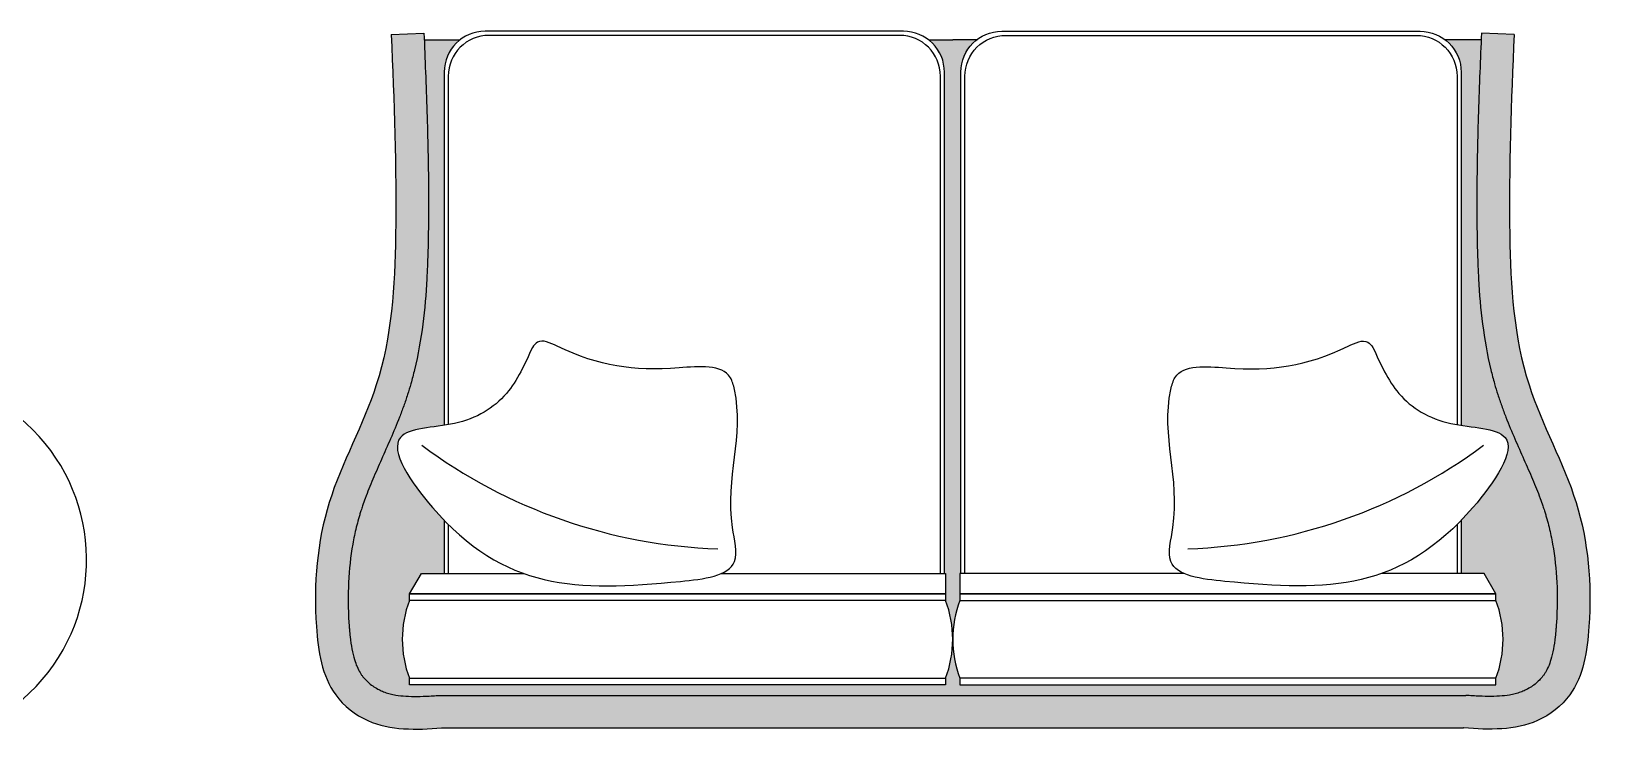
# Model space of a CAD drawing. Header units: millimetres. Extents: x -38686 to 870903, y -23218 to 232707.
# Drawn here: x 36387 to 38299, y 24421 to 25293 of the extents above; entities that cross this region are included whole.
import ezdxf

# ---------------------------------------------------------------- set-up
doc = ezdxf.new("R2010")
doc.units = ezdxf.units.MM
doc.header["$LTSCALE"] = 10
doc.layers.add('40 - Detail Outline', color=142, linetype='Continuous')

msp = doc.modelspace()

# ---------------------------------------------------------------- hatches: boundary and pattern name
at = {"layer": '40 - Detail Outline'}
h = msp.add_hatch(dxfattribs=at)
h.set_pattern_fill('ANGLE', color=251, scale=2, angle=0.0003544774051668625, style=0)
h.set_pattern_definition([(0.0003544774051659434, (-111622.8385374903, -8433.797467742628), (-8.642956588134078e-05, 13.96999999973264), [10.16, -3.809999999999999]), (90.00035447740466, (-111622.8385374903, -8433.797467742628), (-13.96999999973264, -8.642956588045259e-05), [10.16, -3.809999999999999])])
edge = h.paths.add_edge_path()
edge.add_spline(control_points=[(38139.85155768596, 24440.45299062997), (38139.99651979297, 24440.44262187225), (38170.94539394177, 24438.23420369041), (38220.43998618668, 24436.45599735097), (38284.21323772712, 24486.54652757123), (38299.18565076333, 24588.05360552757), (38288.39426401927, 24719.9580370179), (38204.26199077471, 24865.88196367731), (38192.58557810332, 25064.63104992672), (38198.37710506312, 25207.46739909598), (38201.68531983727, 25289.05785423681)], knot_values=[0, 0, 0, 0, 0.4266674997999189, 91.0789648530224, 141.3439419555269, 228.2902285652374, 380.7967199308567, 535.7438477045828, 720.3342164515035, 966.2415125991878, 966.2415125991878, 966.2415125991878, 966.2415125991878], degree=3, periodic=0)
edge.add_line((38201.68531983727, 25289.05785423681), (38161.71815987047, 25290.67838630588))
edge.add_spline(control_points=[(38161.71815987048, 25290.67838630588), (38161.06998418353, 25274.69243831922), (38160.42057366821, 25258.67684776736), (38158.57509257365, 25210.51697527001), (38157.48139225307, 25178.2594063902), (38156.56793010965, 25133.88947354226), (38156.38012016448, 25121.96202464708), (38156.16223081818, 25099.54854499061), (38156.11528120123, 25089.06996887708), (38156.14782153614, 25069.43346936204), (38156.21159039313, 25060.28191857026), (38156.39559825274, 25046.07370413327), (38156.47672266496, 25041.03579878698), (38156.67815933842, 25030.91454688973), (38156.79921187833, 25025.83403564147), (38157.24387980363, 25010.54003462683), (38157.6488544993, 25000.27410861829), (38159.23311723588, 24971.59421540437), (38160.768369825, 24953.0681147136), (38165.5570300298, 24915.90162332712), (38168.81098300641, 24897.25895098698), (38174.65614385542, 24873.01033892516), (38176.13961454667, 24867.33817315141), (38179.00068577356, 24857.27024185563), (38180.32909285696, 24852.86974766914), (38182.50185776816, 24846.09989627222), (38183.28632171126, 24843.73322205818), (38184.88768373328, 24839.0378975522), (38185.70528127151, 24836.70699813011), (38188.2017434444, 24829.76258227623), (38189.92421191084, 24825.19735086338), (38195.21192748187, 24811.67823358033), (38198.8966421131, 24802.90052102071), (38206.31929595422, 24785.73058679954), (38210.05741220884, 24777.33811059284), (38217.34605389828, 24760.86886098649), (38220.89653232018, 24752.79213302591), (38227.59133886648, 24736.90352296213), (38230.73541845751, 24729.09202018029), (38234.71281713343, 24718.33056729687), (38235.79787197517, 24715.28519118628), (38237.52140944955, 24710.23015696591), (38238.1888597029, 24708.21124814283), (38239.36403030288, 24704.53163985557), (38239.87920016042, 24702.86936613073), (38240.88280973918, 24699.52843607844), (38241.37033309517, 24697.85299696083), (38242.79052341796, 24692.81166250625), (38243.68081562591, 24689.43074425232), (38246.18570894806, 24679.2273444479), (38247.6343799287, 24672.34411638067), (38251.57172432414, 24650.15798876932), (38253.25725320762, 24634.54582526331), (38254.75943566283, 24602.58564027947), (38254.57522177591, 24586.23848490709), (38253.44791688235, 24568.07530477538), (38253.34788701197, 24566.56948252076), (38253.13567823934, 24563.58924295583), (38253.02310678226, 24562.11165800168), (38252.66258897254, 24557.72070297524), (38252.39172392161, 24554.84908447438), (38251.5041347752, 24546.79940078273), (38250.78984059524, 24541.79065140568), (38249.02683986799, 24532.40865407032), (38247.9780388677, 24528.03767944606), (38245.8178319046, 24520.95627146762), (38244.77466442971, 24518.09365030656), (38242.50412594929, 24512.83767753791), (38241.27836894558, 24510.44487634718), (38239.31837575501, 24507.1937108432), (38238.65525585416, 24506.17849751605), (38237.64332780443, 24504.74736558027), (38237.31598101053, 24504.30133433548), (38236.33135783416, 24503.00852491612), (38235.64391946819, 24502.16399264584), (38233.45631878014, 24499.6477519321), (38231.8300502151, 24497.99381229317), (38228.31155078302, 24494.82824510494), (38226.41959257418, 24493.31679196108), (38222.46313681803, 24490.51699113035), (38220.39880777267, 24489.22877045393), (38217.35532171503, 24487.5647536757), (38216.40120814924, 24487.07553694564), (38214.48995646977, 24486.15858444853), (38213.5387044696, 24485.733447752), (38211.58325081464, 24484.92122970048), (38210.58398735782, 24484.53644443751), (38207.5135268853, 24483.44302716526), (38205.36893408728, 24482.79507161704), (38200.85828054787, 24481.65550972438), (38198.49235124234, 24481.16423837946), (38192.19565977441, 24480.11422470743), (38188.10886977939, 24479.6635724989), (38179.44555194149, 24479.11092132229), (38174.87056260358, 24479.00904546275), (38165.3161157055, 24479.09094978142), (38160.33747269283, 24479.27441726501), (38152.38622610984, 24479.70226474719), (38149.52635765338, 24479.88113253119), (38145.32592385879, 24480.16563443384), (38144.01788227871, 24480.25717714543), (38142.70536138504, 24480.35105830808)], knot_values=[0, 0, 0, 0, 48.18040589397054, 48.18040589397054, 144.5412176819116, 144.5412176819116, 179.8519044231265, 179.8519044231265, 210.7199418486409, 210.7199418486409, 237.553935408719, 237.553935408719, 252.2858669309105, 252.2858669309105, 267.0177984531021, 267.0177984531021, 296.4816614974852, 296.4816614974852, 348.9211088695669, 348.9211088695669, 401.3605562416485, 401.3605562416485, 417.399041260727, 417.399041260727, 429.8889746359214, 429.8889746359214, 436.6571245340605, 436.6571245340605, 443.4252744321996, 443.4252744321996, 456.9615742284778, 456.9615742284778, 484.0341738210341, 484.0341738210341, 511.1067734135904, 511.1067734135904, 538.1793730061466, 538.1793730061466, 565.251972598703, 565.251972598703, 576.0252292615306, 576.0252292615306, 583.2334310306188, 583.2334310306188, 589.2088881075424, 589.2088881075424, 595.184345184466, 595.184345184466, 607.1352593383132, 607.1352593383132, 631.0370876460075, 631.0370876460075, 683.2767768766456, 683.2767768766456, 735.5164661072837, 735.5164661072837, 740.2165059186036, 740.2165059186036, 744.9165457299235, 744.9165457299235, 754.3166253525634, 754.3166253525634, 771.9020580215099, 771.9020580215099, 789.4874906904564, 789.4874906904564, 803.1229237549242, 803.1229237549242, 816.7583568193919, 816.7583568193919, 823.3809884518992, 823.3809884518992, 826.4884261616446, 826.4884261616446, 832.3315499349845, 832.3315499349845, 844.0177974816644, 844.0177974816644, 855.7040450283442, 855.7040450283442, 867.3902925750241, 867.3902925750241, 872.6755205526874, 872.6755205526874, 877.9683651406499, 877.9683651406499, 883.2612097286124, 883.2612097286124, 893.8468989045373, 893.8468989045373, 904.4325880804622, 904.4325880804622, 920.7339965087098, 920.7339965087098, 937.0354049369573, 937.0354049369573, 953.3368133652049, 953.3368133652049, 962.2543273832941, 962.2543273832941, 966.2415125991878, 966.2415125991878, 966.2415125991878, 966.2415125991878], degree=3, periodic=0)
edge.add_line((38142.70536138501, 24480.35105830808), (36886.91541539141, 24480.34328898955))
edge.add_spline(control_points=[(36886.91541539141, 24480.34328898954), (36885.60289565945, 24480.2493915863), (36884.29485521215, 24480.15783268955), (36880.0944249382, 24479.87327881246), (36877.2345586952, 24479.69437564157), (36869.28331740684, 24479.26642977392), (36864.30467666476, 24479.08290068667), (36854.75023078083, 24479.00087814513), (36850.17524018273, 24479.10269739558), (36841.51191550714, 24479.65524137577), (36837.42511993626, 24480.10584301599), (36831.12841547633, 24481.15577877521), (36828.76248009229, 24481.64702084502), (36824.25181245274, 24482.78652692462), (36822.10721163731, 24483.43445593648), (36819.03673763556, 24484.52783521601), (36818.03746941756, 24484.91260811446), (36816.08200571273, 24485.72480196989), (36815.13074845221, 24486.149926896), (36813.21948542682, 24487.06685574395), (36812.26536580775, 24487.55606066818), (36809.22185916049, 24489.22003978744), (36807.15751417537, 24490.50823492057), (36803.20102377591, 24493.30798679552), (36801.30904686509, 24494.81941652893), (36797.79050826386, 24497.98494018039), (36796.16421923373, 24499.63885969646), (36793.97658741093, 24502.15507334149), (36793.28913859514, 24502.99959710563), (36792.30449942208, 24504.29239434153), (36791.97714710917, 24504.73842153589), (36790.96520135133, 24506.16954095037), (36790.30206888862, 24507.18474607223), (36788.3420354696, 24510.43588732381), (36787.11624885845, 24512.82867334732), (36784.84564534295, 24518.08461802081), (36783.80244244725, 24520.94722627397), (36781.64214786183, 24528.02860752232), (36780.59329277693, 24532.39956916881), (36778.83017596076, 24541.78154468882), (36778.1158198046, 24546.79028522707), (36777.22813105476, 24554.83995793544), (36776.95723047154, 24557.71157308449), (36776.59665833, 24562.1025236497), (36776.48406858987, 24563.5801072108), (36776.27182294097, 24566.56034414978), (36776.17177443817, 24568.06616516654), (36775.04424480087, 24586.22933134801), (36774.85982864091, 24602.57648443979), (36776.36161563353, 24634.53668800856), (36778.04695133836, 24650.14887236943), (36781.98402121128, 24672.33504869819), (36783.43260702144, 24679.21829469014), (36785.93737409075, 24689.42172548832), (36786.82762446449, 24692.80265475814), (36788.24775240777, 24697.84400678517), (36788.73525503249, 24699.51945193509), (36789.73882327188, 24702.86039440536), (36790.25397256104, 24704.52267450459), (36791.42909763096, 24708.20229733265), (36792.09652290313, 24710.22121441435), (36793.81999782842, 24715.27626996066), (36794.9050149878, 24718.32165949705), (36798.88228050555, 24729.08316159436), (36802.02626343991, 24736.89470327922), (36808.72087338648, 24752.78339618057), (36812.27125187, 24760.86016807273), (36819.55968977499, 24777.32950786453), (36823.29770218424, 24785.72203032455), (36830.72014357094, 24802.89205638929), (36834.40474959006, 24811.66981454139), (36839.6922978806, 24825.1889972515), (36841.41470985857, 24829.75424997713), (36843.91108610391, 24836.69869672067), (36844.72865480045, 24839.02960625921), (36846.32995872429, 24843.72495057941), (36847.11439338309, 24846.09163449994), (36849.28707452668, 24852.86151278125), (36850.61542716005, 24857.26202340459), (36853.47637381026, 24867.32999010132), (36854.95977431623, 24873.00217423051), (36860.8046351223, 24897.25085861614), (36864.05835742177, 24915.89357121793), (36868.84655774309, 24953.06012185455), (36870.38158109755, 24971.58624154047), (36871.9654889607, 25000.26615435521), (36872.37033662983, 25010.53208537396), (36872.81481531332, 25025.82609188958), (36872.93580498901, 25030.90660463531), (36873.13711642622, 25041.02785902425), (36873.21817850144, 25046.06576537397), (36873.4020105543, 25060.27398208672), (36873.46566617372, 25069.42553366684), (36873.49796353455, 25089.06203358304), (36873.45088425995, 25099.54060911481), (36873.2327175783, 25121.9540860735), (36873.04476004769, 25133.88153264387), (36872.13074888874, 25178.25145418563), (36871.0366494261, 25210.50900952993), (36869.19057242095, 25258.66885918837), (36868.54096373526, 25274.68444170344), (36867.89259024474, 25290.67038166865)], knot_values=[0, 0, 0, 0, 3.987185215893646, 3.987185215893646, 12.90469923398291, 12.90469923398291, 29.20610766223047, 29.20610766223047, 45.50751609047802, 45.50751609047802, 61.80892451872558, 61.80892451872558, 72.3946136946505, 72.3946136946505, 82.98030287057543, 82.98030287057543, 88.27314745853789, 88.27314745853789, 93.56599204650036, 93.56599204650036, 98.8512200241637, 98.8512200241637, 110.5374675708435, 110.5374675708435, 122.2237151175234, 122.2237151175234, 133.9099626642032, 133.9099626642032, 139.7530864375432, 139.7530864375432, 142.8605241472886, 142.8605241472886, 149.4831557797959, 149.4831557797959, 163.1185888442636, 163.1185888442636, 176.7540219087314, 176.7540219087314, 194.3394545776779, 194.3394545776779, 211.9248872466244, 211.9248872466244, 221.3249668692642, 221.3249668692642, 226.0250066805842, 226.0250066805842, 230.7250464919041, 230.7250464919041, 282.9647357225422, 282.9647357225422, 335.2044249531803, 335.2044249531803, 359.1062532608746, 359.1062532608746, 371.0571674147218, 371.0571674147218, 377.0326244916454, 377.0326244916454, 383.008081568569, 383.008081568569, 390.2162833376572, 390.2162833376572, 400.9895400004848, 400.9895400004848, 428.0621395930411, 428.0621395930411, 455.1347391855974, 455.1347391855974, 482.2073387781537, 482.2073387781537, 509.27993837071, 509.27993837071, 522.8162381669881, 522.8162381669881, 529.5843880651273, 529.5843880651273, 536.3525379632663, 536.3525379632663, 548.8424713384608, 548.8424713384608, 564.8809563575393, 564.8809563575393, 617.3204037296209, 617.3204037296209, 669.7598511017026, 669.7598511017026, 699.2237141460857, 699.2237141460857, 713.9556456682773, 713.9556456682773, 728.6875771904688, 728.6875771904688, 755.5215707505469, 755.5215707505469, 786.3896081760613, 786.3896081760613, 821.7002949172761, 821.7002949172761, 918.0611067052173, 918.0611067052173, 966.2415125991878, 966.2415125991878, 966.2415125991878, 966.2415125991878], degree=3, periodic=0)
edge.add_line((36867.89259024474, 25290.67038166865), (36827.92545033277, 25289.04935506224))
edge.add_spline(control_points=[(36827.92545033275, 25289.04935506223), (36831.23467467393, 25207.45894086214), (36837.02796903256, 25064.6226633658), (36825.35401560285, 24865.87343265245), (36741.2235479684, 24719.94846498547), (36730.43379335728, 24588.04389997695), (36745.40746239989, 24486.53700729097), (36809.18133373547, 24436.44726617899), (36858.67590397369, 24438.22608494437), (36889.62475079409, 24440.43488607487), (36889.7697127728, 24440.4452566263)], knot_values=[0, 0, 0, 0, 245.9072961476843, 430.497664894605, 585.444792668331, 737.9512840339504, 824.8975706436609, 875.1625477461654, 965.8148450993879, 966.2415125991878, 966.2415125991878, 966.2415125991878, 966.2415125991878], degree=3, periodic=0)
edge.add_line((36889.7697127728, 24440.4452566263), (38139.85155768595, 24440.45299062997))
h = msp.add_hatch(dxfattribs=at)
h.set_pattern_fill('ANGLE', color=251, scale=0.9999999999999999, angle=45.00035447740517, style=0)
h.set_pattern_definition([(45.00035447740517, (-111622.8385374903, -8433.797467742628), (-4.939171423959573, 4.939110309027445), [5.08, -1.905]), (135.0003544774052, (-111622.8385374903, -8433.797467742628), (-4.939110309027445, -4.939171423959573), [5.08, -1.905])])
edge = h.paths.add_edge_path()
edge.add_arc((36942.6845220023, 25242.86661187198), 49.99999999998465, 128.1480012864985, 180.0003544774089, ccw=False)
edge.add_line((36911.79977513562, 25282.18750213376), (36868.23646323504, 25282.18723261635))
edge.add_spline(control_points=[(36868.23646323505, 25282.18723261631), (36868.76963185371, 25269.01923030197), (36869.29938561644, 25255.83017633803), (36871.0366494261, 25210.50900952993), (36872.13074888874, 25178.25145418563), (36873.04476004769, 25133.88153264387), (36873.2327175783, 25121.9540860735), (36873.45088425995, 25099.54060911481), (36873.49796353455, 25089.06203358304), (36873.46566617372, 25069.42553366684), (36873.4020105543, 25060.27398208672), (36873.21817850144, 25046.06576537397), (36873.13711642622, 25041.02785902425), (36872.93580498901, 25030.90660463531), (36872.81481531332, 25025.82609188958), (36872.37033662983, 25010.53208537396), (36871.9654889607, 25000.26615435521), (36870.38158109755, 24971.58624154047), (36868.84655774309, 24953.06012185455), (36864.05835742177, 24915.89357121793), (36860.8046351223, 24897.25085861614), (36854.95977431623, 24873.00217423051), (36853.47637381026, 24867.32999010132), (36850.61542716005, 24857.26202340459), (36849.28707452668, 24852.86151278125), (36847.11439338309, 24846.09163449994), (36846.32995872429, 24843.72495057941), (36844.72865480045, 24839.02960625921), (36843.91108610391, 24836.69869672067), (36841.41470985857, 24829.75424997713), (36839.6922978806, 24825.1889972515), (36834.40474959006, 24811.66981454139), (36830.72014357094, 24802.89205638929), (36823.29770218424, 24785.72203032455), (36819.55968977499, 24777.32950786453), (36812.27125187, 24760.86016807273), (36808.72087338648, 24752.78339618057), (36802.02626343991, 24736.89470327922), (36798.88228050555, 24729.08316159436), (36794.9050149878, 24718.32165949705), (36793.81999782842, 24715.27626996066), (36792.09652290313, 24710.22121441435), (36791.42909763096, 24708.20229733265), (36790.25397256104, 24704.52267450459), (36789.73882327188, 24702.86039440536), (36788.73525503249, 24699.51945193509), (36788.24775240777, 24697.84400678517), (36786.82762446449, 24692.80265475814), (36785.93737409075, 24689.42172548832), (36783.43260702144, 24679.21829469014), (36781.98402121128, 24672.33504869819), (36778.04695133836, 24650.14887236943), (36776.36161563353, 24634.53668800856), (36774.85982864091, 24602.57648443979), (36775.04424480087, 24586.22933134801), (36776.17177443817, 24568.06616516654), (36776.27182294097, 24566.56034414978), (36776.48406858987, 24563.5801072108), (36776.59665833, 24562.1025236497), (36776.95723047154, 24557.71157308449), (36777.22813105476, 24554.83995793544), (36778.1158198046, 24546.79028522707), (36778.83017596076, 24541.78154468882), (36780.59329277693, 24532.39956916881), (36781.64214786183, 24528.02860752232), (36783.80244244725, 24520.94722627397), (36784.84564534295, 24518.08461802081), (36787.11624885845, 24512.82867334732), (36788.3420354696, 24510.43588732381), (36790.30206888862, 24507.18474607223), (36790.96520135133, 24506.16954095037), (36791.97714710917, 24504.73842153589), (36792.30449942208, 24504.29239434153), (36793.28913859514, 24502.99959710563), (36793.97658741093, 24502.15507334149), (36796.16421923373, 24499.63885969646), (36797.79050826386, 24497.98494018039), (36801.30904686509, 24494.81941652893), (36803.20102377591, 24493.30798679552), (36807.15751417537, 24490.50823492057), (36809.22185916049, 24489.22003978744), (36812.26536580775, 24487.55606066818), (36813.21948542682, 24487.06685574395), (36815.13074845221, 24486.149926896), (36816.08200571273, 24485.72480196989), (36818.03746941756, 24484.91260811446), (36819.03673763556, 24484.52783521601), (36822.10721163731, 24483.43445593648), (36824.25181245274, 24482.78652692462), (36828.76248009229, 24481.64702084502), (36831.12841547633, 24481.15577877521), (36837.42511993626, 24480.10584301599), (36841.51191550714, 24479.65524137577), (36850.17524018273, 24479.10269739558), (36854.75023078083, 24479.00087814513), (36864.30467666476, 24479.08290068667), (36869.28331740684, 24479.26642977392), (36877.2345586952, 24479.69437564157), (36880.0944249382, 24479.87327881246), (36884.29485521215, 24480.15783268955), (36885.60289565945, 24480.2493915863), (36886.91541539141, 24480.34328898954)], knot_values=[8.5196834854949, 8.5196834854949, 8.5196834854949, 8.5196834854949, 48.18040589397054, 48.18040589397054, 144.5412176819116, 144.5412176819116, 179.8519044231265, 179.8519044231265, 210.7199418486409, 210.7199418486409, 237.553935408719, 237.553935408719, 252.2858669309105, 252.2858669309105, 267.0177984531021, 267.0177984531021, 296.4816614974852, 296.4816614974852, 348.9211088695669, 348.9211088695669, 401.3605562416485, 401.3605562416485, 417.399041260727, 417.399041260727, 429.8889746359214, 429.8889746359214, 436.6571245340605, 436.6571245340605, 443.4252744321996, 443.4252744321996, 456.9615742284778, 456.9615742284778, 484.0341738210341, 484.0341738210341, 511.1067734135904, 511.1067734135904, 538.1793730061466, 538.1793730061466, 565.251972598703, 565.251972598703, 576.0252292615306, 576.0252292615306, 583.2334310306188, 583.2334310306188, 589.2088881075424, 589.2088881075424, 595.184345184466, 595.184345184466, 607.1352593383132, 607.1352593383132, 631.0370876460075, 631.0370876460075, 683.2767768766456, 683.2767768766456, 735.5164661072837, 735.5164661072837, 740.2165059186036, 740.2165059186036, 744.9165457299235, 744.9165457299235, 754.3166253525634, 754.3166253525634, 771.9020580215099, 771.9020580215099, 789.4874906904564, 789.4874906904564, 803.1229237549242, 803.1229237549242, 816.7583568193919, 816.7583568193919, 823.3809884518992, 823.3809884518992, 826.4884261616446, 826.4884261616446, 832.3315499349845, 832.3315499349845, 844.0177974816644, 844.0177974816644, 855.7040450283442, 855.7040450283442, 867.3902925750241, 867.3902925750241, 872.6755205526874, 872.6755205526874, 877.9683651406499, 877.9683651406499, 883.2612097286124, 883.2612097286124, 893.8468989045373, 893.8468989045373, 904.4325880804622, 904.4325880804622, 920.7339965087098, 920.7339965087098, 937.0354049369573, 937.0354049369573, 953.3368133652049, 953.3368133652049, 962.2543273832941, 962.2543273832941, 966.2415125991878, 966.2415125991878, 966.2415125991878, 966.2415125991878], degree=3, periodic=0)
edge.add_line((36886.91541539138, 24480.34328898954), (38142.70536138499, 24480.35105830807))
edge.add_spline(control_points=[(38142.70536138504, 24480.35105830808), (38144.01788227871, 24480.25717714543), (38145.32592385879, 24480.16563443384), (38149.52635765338, 24479.88113253119), (38152.38622610984, 24479.70226474719), (38160.33747269283, 24479.27441726501), (38165.3161157055, 24479.09094978142), (38174.87056260358, 24479.00904546275), (38179.44555194149, 24479.11092132229), (38188.10886977939, 24479.6635724989), (38192.19565977441, 24480.11422470743), (38198.49235124234, 24481.16423837946), (38200.85828054787, 24481.65550972438), (38205.36893408728, 24482.79507161704), (38207.5135268853, 24483.44302716526), (38210.58398735782, 24484.53644443751), (38211.58325081464, 24484.92122970048), (38213.5387044696, 24485.733447752), (38214.48995646977, 24486.15858444853), (38216.40120814924, 24487.07553694564), (38217.35532171503, 24487.5647536757), (38220.39880777267, 24489.22877045393), (38222.46313681803, 24490.51699113035), (38226.41959257418, 24493.31679196108), (38228.31155078302, 24494.82824510494), (38231.8300502151, 24497.99381229317), (38233.45631878014, 24499.6477519321), (38235.64391946819, 24502.16399264584), (38236.33135783416, 24503.00852491612), (38237.31598101053, 24504.30133433548), (38237.64332780443, 24504.74736558027), (38238.65525585416, 24506.17849751605), (38239.31837575501, 24507.1937108432), (38241.27836894558, 24510.44487634718), (38242.50412594929, 24512.83767753791), (38244.77466442971, 24518.09365030656), (38245.8178319046, 24520.95627146762), (38247.9780388677, 24528.03767944606), (38249.02683986799, 24532.40865407032), (38250.78984059524, 24541.79065140568), (38251.5041347752, 24546.79940078273), (38252.39172392161, 24554.84908447438), (38252.66258897254, 24557.72070297524), (38253.02310678226, 24562.11165800168), (38253.13567823934, 24563.58924295583), (38253.34788701197, 24566.56948252076), (38253.44791688235, 24568.07530477538), (38254.57522177591, 24586.23848490709), (38254.75943566283, 24602.58564027947), (38253.25725320762, 24634.54582526331), (38251.57172432414, 24650.15798876932), (38247.6343799287, 24672.34411638067), (38246.18570894806, 24679.2273444479), (38243.68081562591, 24689.43074425232), (38242.79052341796, 24692.81166250625), (38241.37033309517, 24697.85299696083), (38240.88280973918, 24699.52843607844), (38239.87920016042, 24702.86936613073), (38239.36403030288, 24704.53163985557), (38238.1888597029, 24708.21124814283), (38237.52140944955, 24710.23015696591), (38235.79787197517, 24715.28519118628), (38234.71281713343, 24718.33056729687), (38230.73541845751, 24729.09202018029), (38227.59133886648, 24736.90352296213), (38220.89653232018, 24752.79213302591), (38217.34605389828, 24760.86886098649), (38210.05741220884, 24777.33811059284), (38206.31929595422, 24785.73058679954), (38198.8966421131, 24802.90052102071), (38195.21192748187, 24811.67823358033), (38189.92421191084, 24825.19735086338), (38188.2017434444, 24829.76258227623), (38185.70528127151, 24836.70699813011), (38184.88768373328, 24839.0378975522), (38183.28632171126, 24843.73322205818), (38182.50185776816, 24846.09989627222), (38180.32909285696, 24852.86974766914), (38179.00068577356, 24857.27024185563), (38176.13961454667, 24867.33817315141), (38174.65614385542, 24873.01033892516), (38168.81098300641, 24897.25895098698), (38165.5570300298, 24915.90162332712), (38160.768369825, 24953.0681147136), (38159.23311723588, 24971.59421540437), (38157.6488544993, 25000.27410861829), (38157.24387980363, 25010.54003462683), (38156.79921187833, 25025.83403564147), (38156.67815933842, 25030.91454688973), (38156.47672266496, 25041.03579878698), (38156.39559825274, 25046.07370413327), (38156.21159039313, 25060.28191857026), (38156.14782153614, 25069.43346936204), (38156.11528120123, 25089.06996887708), (38156.16223081818, 25099.54854499061), (38156.38012016448, 25121.96202464708), (38156.56793010965, 25133.88947354226), (38157.48139225307, 25178.2594063902), (38158.57509257365, 25210.51697527001), (38160.31179559743, 25255.8381635708), (38160.8413861641, 25269.02722408871), (38161.3743918472, 25282.19523299926)], knot_values=[8.519683485504856, 8.519683485504856, 8.519683485504856, 8.519683485504856, 12.5068687013985, 12.5068687013985, 21.42438271948777, 21.42438271948777, 37.72579114773532, 37.72579114773532, 54.02719957598288, 54.02719957598288, 70.32860800423043, 70.32860800423043, 80.91429718015536, 80.91429718015536, 91.49998635608029, 91.49998635608029, 96.79283094404275, 96.79283094404275, 102.0856755320052, 102.0856755320052, 107.3709035096686, 107.3709035096686, 119.0571510563484, 119.0571510563484, 130.7433986030283, 130.7433986030283, 142.4296461497081, 142.4296461497081, 148.272769923048, 148.272769923048, 151.3802076327935, 151.3802076327935, 158.0028392653007, 158.0028392653007, 171.6382723297685, 171.6382723297685, 185.2737053942362, 185.2737053942362, 202.8591380631827, 202.8591380631827, 220.4445707321293, 220.4445707321293, 229.8446503547691, 229.8446503547691, 234.544690166089, 234.544690166089, 239.244729977409, 239.244729977409, 291.484419208047, 291.484419208047, 343.7241084386851, 343.7241084386851, 367.6259367463795, 367.6259367463795, 379.5768509002266, 379.5768509002266, 385.5523079771502, 385.5523079771502, 391.5277650540738, 391.5277650540738, 398.735966823162, 398.735966823162, 409.5092234859897, 409.5092234859897, 436.581823078546, 436.581823078546, 463.6544226711023, 463.6544226711023, 490.7270222636586, 490.7270222636586, 517.7996218562148, 517.7996218562148, 531.335921652493, 531.335921652493, 538.1040715506322, 538.1040715506322, 544.8722214487711, 544.8722214487711, 557.3621548239656, 557.3621548239656, 573.4006398430441, 573.4006398430441, 625.8400872151258, 625.8400872151258, 678.2795345872074, 678.2795345872074, 707.7433976315906, 707.7433976315906, 722.4753291537821, 722.4753291537821, 737.2072606759737, 737.2072606759737, 764.0412542360517, 764.0412542360517, 794.9092916615662, 794.9092916615662, 830.219978402781, 830.219978402781, 926.5807901907222, 926.5807901907222, 966.2415125991878, 966.2415125991878, 966.2415125991878, 966.2415125991878], degree=3, periodic=0)
edge.add_line((38161.3743918472, 25282.19523299929), (38117.81107994659, 25282.19496348188))
edge.add_arc((38086.92681962307, 25242.87369106772), 50.00000000000013, 0.00035447741197458527, 51.85270766830689, ccw=False)
edge.add_line((38136.92681962208, 25242.87400040765), (38136.92949297102, 24810.76856827957))
edge.add_spline(control_points=[(38136.92949297104, 24810.76856827957), (38159.18307501293, 24807.27070562708), (38220.28360193464, 24803.50808415257), (38172.85059822464, 24733.36376624782), (38141.76436641085, 24699.48484511293), (38136.93021227419, 24694.50436491923)], knot_values=[148.9523328681239, 148.9523328681239, 148.9523328681239, 148.9523328681239, 206.3684940840907, 300.5098177834232, 317.8377037578752, 317.8377037578752, 317.8377037578752, 317.8377037578752], degree=3, periodic=0)
edge.add_line((38136.93021227419, 24694.50436491923), (38136.93061500219, 24629.40962098041))
edge.add_line((38136.9306150022, 24629.40962098041), (38164.91340280856, 24629.40979410425))
edge.add_line((38164.91340280854, 24629.4097941043), (38179.52425186094, 24604.7034866433))
edge.add_line((38179.52425186097, 24604.70348664328), (38179.52430294027, 24596.44730828258))
edge.add_arc((38054.13974862723, 24548.90818949775), 134.0941992597311, -20.76333997859632, 20.764048933404922, ccw=False)
edge.add_line((38179.52489116049, 24501.37062217436), (38179.52494223978, 24493.11444381366))
edge.add_line((38179.5249422398, 24493.11444381369), (37523.51966025915, 24493.11038524163))
edge.add_line((37523.51966025913, 24493.11038524161), (37523.51960917984, 24501.36656360238))
edge.add_arc((37648.9041634929, 24548.90568238713), 134.0941992597316, 159.236660021434, 200.7640489333742, ccw=False)
edge.add_line((37523.51902095965, 24596.44324971044), (37523.51896988035, 24604.69942807121))
edge.add_line((37523.5189698803, 24604.69942807122), (37523.5188170268, 24629.40582592565))
edge.add_line((37523.51881702681, 24629.40582592565), (37524.87989396809, 24629.40583434635))
edge.add_line((37524.87989396809, 24629.40583434632), (37524.87609858798, 25242.87021377353))
edge.add_arc((37574.87609858703, 25242.87052311345), 50.00000000000468, 128.1480012865176, 180.0003544774005, ccw=False)
edge.add_line((37543.99135172032, 25282.19141337523), (37514.80542754114, 25282.19123280782))
edge.add_line((37514.80542754114, 25282.19123280783), (37485.61950336189, 25282.19105224043))
edge.add_arc((37454.73524303833, 25242.86977982625), 50.00000000000013, 0.00035447741311145364, 51.852707668315475, ccw=False)
edge.add_line((37504.7352430374, 25242.87008916614), (37504.73903841751, 24629.40570973892))
edge.add_line((37504.73903841747, 24629.40570973894), (37506.10011535875, 24629.40571815964))
edge.add_line((37506.10011535874, 24629.40571815965), (37506.10026821224, 24604.69932030523))
edge.add_line((37506.10026821223, 24604.69932030524), (37506.10031929153, 24596.44314194454))
edge.add_arc((37380.71576497855, 24548.90402315971), 134.0941992597311, -20.76333997859848, 20.764048933409185, ccw=False)
edge.add_line((37506.10090751183, 24501.36645583632), (37506.10095859113, 24493.11027747562))
edge.add_line((37506.10095859112, 24493.11027747561), (36850.09567661047, 24493.10621890354))
edge.add_line((36850.09567661042, 24493.10621890357), (36850.09562553112, 24501.36239726436))
edge.add_arc((36975.48017984422, 24548.90151604909), 134.0941992597312, 159.2366600214407, 200.7640489333679, ccw=False)
edge.add_line((36850.09503731091, 24596.4390833724), (36850.09498623161, 24604.69526173319))
edge.add_line((36850.09498623162, 24604.69526173315), (36864.70552957703, 24629.401749981))
edge.add_line((36864.70552957704, 24629.40174998101), (36892.6883173834, 24629.40192310486))
edge.add_line((36892.68831738341, 24629.40192310486), (36892.68791465541, 24694.49666704363))
edge.add_spline(control_points=[(36892.6879146554, 24694.49666704361), (36887.85369889261, 24699.47708742112), (36856.7670478771, 24733.35562390495), (36809.33317623325, 24803.49935488753), (36870.4336565932, 24807.26273239495), (36892.68719535225, 24810.76087040397)], knot_values=[148.952332868138, 148.952332868138, 148.952332868138, 148.952332868138, 166.2802188426578, 260.4215425419907, 317.8377037579784, 317.8377037579784, 317.8377037579784, 317.8377037579784], degree=3, periodic=0)
edge.add_line((36892.68719535225, 24810.76087040397), (36892.68452200331, 25242.86630253205))

# ---------------------------------------------------------------- linework, layer by layer
at = {"layer": '40 - Detail Outline', "color": 0}
for p, q in [((36827.92545033275, 25289.04935506223), (36867.89259024474, 25290.67038166865)), ((36868.23646323505, 25282.18723261634), (36911.79977513562, 25282.18750213376)), ((37485.61950336193, 25282.19105224039), (37514.80542754114, 25282.19123280783)), ((37543.99135172032, 25282.19141337523), (37514.80542754114, 25282.19123280783)), ((38161.3743918472, 25282.19523299929), (38117.81107994664, 25282.1949634819)), ((38201.68531983727, 25289.05785423681), (38161.71815987048, 25290.67838630588))]:
    msp.add_line(p, q, dxfattribs=at)
for points in [[(37504.73903841747, 24629.40570973894), (37504.7352430374, 25242.87008916614, 0.414213562373095), (37454.73493369843, 25292.86977982531), (36942.68421266243, 25292.86661187101, 0.414213562373095), (36892.68452200328, 25242.86630253207), (36892.68719535225, 24810.76087040397)], [(37499.73903841758, 24629.40567880495), (37499.73527397148, 25237.87005823226, 0.414213562373095), (37449.73496463255, 25287.8697488914), (36947.68424359633, 25287.86664280509, 0.414213562373095), (36897.68455293719, 25237.86633346615), (36897.68719022293, 24811.58996039889)], [(37524.87989396809, 24629.40583434632), (37524.87609858799, 25242.87021377358, -0.414213562373095), (37574.87578924716, 25292.87052311247), (38086.92651028314, 25292.87369106679, -0.414213562373095), (38136.92681962208, 25242.87400040765), (38136.92949297104, 24810.76856827952)], [(37529.87989396803, 24629.40586528032), (37529.8761295219, 25237.87024470763, -0.414213562373095), (37579.87582018104, 25287.87055404657), (38081.9265412172, 25287.87366013291, -0.414213562373095), (38131.92685055616, 25237.87396947374), (38131.92948784196, 24811.59759640647)]]:
    msp.add_lwpolyline(points, format="xyb", dxfattribs=at)
for points in [[(36892.6879146554, 24694.49666704368), (36892.68831738341, 24629.40192310486)], [(36897.6879458921, 24689.44774673685), (36897.68831738329, 24629.40195403884)], [(38131.9302435111, 24689.45538274441), (38131.93061500226, 24629.40959004643)], [(38136.93021227419, 24694.50436491923), (38136.9306150022, 24629.40962098041)], [(37231.58593270235, 24629.40401979588), (37506.10011535874, 24629.40571815965), (37506.10026821223, 24604.69932030524), (36850.09498623162, 24604.69526173315), (36864.70552957704, 24629.40174998101), (36990.14243556483, 24629.40252603378)], [(37798.0329996832, 24629.40752428939), (37523.51881702681, 24629.40582592565), (37523.5189698803, 24604.69942807122), (38179.52425186097, 24604.70348664328), (38164.91340280854, 24629.4097941043), (38039.47649682072, 24629.40901805149)], [(36886.91541539138, 24480.34328898954), (38142.70536138504, 24480.35105830808)], [(36889.7697127728, 24440.4452566263), (38139.85155768596, 24440.45299062997)]]:
    msp.add_lwpolyline(points, dxfattribs=at)
for points in [[(36850.09498623162, 24604.69526173315), (37506.10026821223, 24604.69932030524), (37506.10031929158, 24596.44314194448), (36850.09503731091, 24596.43908337243)], [(38179.52425186097, 24604.70348664328), (37523.5189698803, 24604.69942807122), (37523.51902095965, 24596.44324971047), (38179.52430294026, 24596.44730828252)], [(36850.09562553116, 24501.36239726432), (37506.10090751183, 24501.36645583636), (37506.10095859112, 24493.11027747561), (36850.09567661048, 24493.10621890357)], [(38179.52489116049, 24501.3706221744), (37523.51960917984, 24501.36656360236), (37523.51966025913, 24493.11038524161), (38179.5249422398, 24493.11444381369)]]:
    msp.add_lwpolyline(points, close=True, dxfattribs=at)
for centre, radius, start, end in [((36230.03956244455, 24646.21021090741), 225.0692126780196, 228.0311407989585, 221.9688592008201), ((36975.48017984422, 24548.90151604909), 134.094199259731, 159.2366600220055, 200.7640489323501), ((37380.71576497855, 24548.90402315971), 134.094199259731, 339.2366600220055, 20.76404893235004), ((37648.9041634929, 24548.90568238713), 134.094199259731, 159.2366600228473, 200.7640489323501), ((38054.13974862723, 24548.90818949775), 134.094199259731, 339.2366600220055, 20.76404893235004)]:
    msp.add_arc(centre, radius, start, end, dxfattribs=at)
at = {"layer": '40 - Detail Outline', "color": 252}
for centre, start, end in [((37249.46299715855, 25303.33028227185), 233.370988252211, 268.0262664124087), ((37780.14759633734, 25303.33356551018), 271.9744425425088, 306.6297207008666)]:
    msp.add_arc(centre, 644.1258542451804, start, end, dxfattribs=at)
at = {"layer": '40 - Detail Outline', "color": 0}
for points, knots in [([(36827.92545033275, 25289.04935506223), (36831.23467467393, 25207.45894086214), (36837.02796903256, 25064.6226633658), (36825.35401560285, 24865.87343265245), (36741.2235479684, 24719.94846498547), (36730.43379335728, 24588.04389997695), (36745.40746239989, 24486.53700729097), (36809.18133373547, 24436.44726617899), (36858.67590397369, 24438.22608494437), (36889.62475079409, 24440.43488607487), (36889.7697127728, 24440.4452566263)], [0, 0, 0, 0, 245.9072961476843, 430.497664894605, 585.444792668331, 737.9512840339504, 824.8975706436609, 875.1625477461654, 965.8148450993879, 966.2415125991878, 966.2415125991878, 966.2415125991878, 966.2415125991878]), ([(36867.89259024474, 25290.67038166865), (36868.54096373526, 25274.68444170344), (36869.19057242095, 25258.66885918837), (36871.0366494261, 25210.50900952993), (36872.13074888874, 25178.25145418563), (36873.04476004769, 25133.88153264387), (36873.2327175783, 25121.9540860735), (36873.45088425995, 25099.54060911481), (36873.49796353455, 25089.06203358304), (36873.46566617372, 25069.42553366684), (36873.4020105543, 25060.27398208672), (36873.21817850144, 25046.06576537397), (36873.13711642622, 25041.02785902425), (36872.93580498901, 25030.90660463531), (36872.81481531332, 25025.82609188958), (36872.37033662983, 25010.53208537396), (36871.9654889607, 25000.26615435521), (36870.38158109755, 24971.58624154047), (36868.84655774309, 24953.06012185455), (36864.05835742177, 24915.89357121793), (36860.8046351223, 24897.25085861614), (36854.95977431623, 24873.00217423051), (36853.47637381026, 24867.32999010132), (36850.61542716005, 24857.26202340459), (36849.28707452668, 24852.86151278125), (36847.11439338309, 24846.09163449994), (36846.32995872429, 24843.72495057941), (36844.72865480045, 24839.02960625921), (36843.91108610391, 24836.69869672067), (36841.41470985857, 24829.75424997713), (36839.6922978806, 24825.1889972515), (36834.40474959006, 24811.66981454139), (36830.72014357094, 24802.89205638929), (36823.29770218424, 24785.72203032455), (36819.55968977499, 24777.32950786453), (36812.27125187, 24760.86016807273), (36808.72087338648, 24752.78339618057), (36802.02626343991, 24736.89470327922), (36798.88228050555, 24729.08316159436), (36794.9050149878, 24718.32165949705), (36793.81999782842, 24715.27626996066), (36792.09652290313, 24710.22121441435), (36791.42909763096, 24708.20229733265), (36790.25397256104, 24704.52267450459), (36789.73882327188, 24702.86039440536), (36788.73525503249, 24699.51945193509), (36788.24775240777, 24697.84400678517), (36786.82762446449, 24692.80265475814), (36785.93737409075, 24689.42172548832), (36783.43260702144, 24679.21829469014), (36781.98402121128, 24672.33504869819), (36778.04695133836, 24650.14887236943), (36776.36161563353, 24634.53668800856), (36774.85982864091, 24602.57648443979), (36775.04424480087, 24586.22933134801), (36776.17177443817, 24568.06616516654), (36776.27182294097, 24566.56034414978), (36776.48406858987, 24563.5801072108), (36776.59665833, 24562.1025236497), (36776.95723047154, 24557.71157308449), (36777.22813105476, 24554.83995793544), (36778.1158198046, 24546.79028522707), (36778.83017596076, 24541.78154468882), (36780.59329277693, 24532.39956916881), (36781.64214786183, 24528.02860752232), (36783.80244244725, 24520.94722627397), (36784.84564534295, 24518.08461802081), (36787.11624885845, 24512.82867334732), (36788.3420354696, 24510.43588732381), (36790.30206888862, 24507.18474607223), (36790.96520135133, 24506.16954095037), (36791.97714710917, 24504.73842153589), (36792.30449942208, 24504.29239434153), (36793.28913859514, 24502.99959710563), (36793.97658741093, 24502.15507334149), (36796.16421923373, 24499.63885969646), (36797.79050826386, 24497.98494018039), (36801.30904686509, 24494.81941652893), (36803.20102377591, 24493.30798679552), (36807.15751417537, 24490.50823492057), (36809.22185916049, 24489.22003978744), (36812.26536580775, 24487.55606066818), (36813.21948542682, 24487.06685574395), (36815.13074845221, 24486.149926896), (36816.08200571273, 24485.72480196989), (36818.03746941756, 24484.91260811446), (36819.03673763556, 24484.52783521601), (36822.10721163731, 24483.43445593648), (36824.25181245274, 24482.78652692462), (36828.76248009229, 24481.64702084502), (36831.12841547633, 24481.15577877521), (36837.42511993626, 24480.10584301599), (36841.51191550714, 24479.65524137577), (36850.17524018273, 24479.10269739558), (36854.75023078083, 24479.00087814513), (36864.30467666476, 24479.08290068667), (36869.28331740684, 24479.26642977392), (36877.2345586952, 24479.69437564157), (36880.0944249382, 24479.87327881246), (36884.29485521215, 24480.15783268955), (36885.60289565945, 24480.2493915863), (36886.91541539141, 24480.34328898954)], [0, 0, 0, 0, 48.18040589397054, 48.18040589397054, 144.5412176819116, 144.5412176819116, 179.8519044231265, 179.8519044231265, 210.7199418486409, 210.7199418486409, 237.553935408719, 237.553935408719, 252.2858669309105, 252.2858669309105, 267.0177984531021, 267.0177984531021, 296.4816614974852, 296.4816614974852, 348.9211088695669, 348.9211088695669, 401.3605562416485, 401.3605562416485, 417.399041260727, 417.399041260727, 429.8889746359214, 429.8889746359214, 436.6571245340605, 436.6571245340605, 443.4252744321996, 443.4252744321996, 456.9615742284778, 456.9615742284778, 484.0341738210341, 484.0341738210341, 511.1067734135904, 511.1067734135904, 538.1793730061466, 538.1793730061466, 565.251972598703, 565.251972598703, 576.0252292615306, 576.0252292615306, 583.2334310306188, 583.2334310306188, 589.2088881075424, 589.2088881075424, 595.184345184466, 595.184345184466, 607.1352593383132, 607.1352593383132, 631.0370876460075, 631.0370876460075, 683.2767768766456, 683.2767768766456, 735.5164661072837, 735.5164661072837, 740.2165059186036, 740.2165059186036, 744.9165457299235, 744.9165457299235, 754.3166253525634, 754.3166253525634, 771.9020580215099, 771.9020580215099, 789.4874906904564, 789.4874906904564, 803.1229237549242, 803.1229237549242, 816.7583568193919, 816.7583568193919, 823.3809884518992, 823.3809884518992, 826.4884261616446, 826.4884261616446, 832.3315499349845, 832.3315499349845, 844.0177974816644, 844.0177974816644, 855.7040450283442, 855.7040450283442, 867.3902925750241, 867.3902925750241, 872.6755205526874, 872.6755205526874, 877.9683651406499, 877.9683651406499, 883.2612097286124, 883.2612097286124, 893.8468989045373, 893.8468989045373, 904.4325880804622, 904.4325880804622, 920.7339965087098, 920.7339965087098, 937.0354049369573, 937.0354049369573, 953.3368133652049, 953.3368133652049, 962.2543273832941, 962.2543273832941, 966.2415125991878, 966.2415125991878, 966.2415125991878, 966.2415125991878]), ([(38201.68531983727, 25289.05785423681), (38198.37710506312, 25207.46739909598), (38192.58557810332, 25064.63104992672), (38204.26199077471, 24865.88196367731), (38288.39426401927, 24719.9580370179), (38299.18565076333, 24588.05360552757), (38284.21323772712, 24486.54652757123), (38220.43998618668, 24436.45599735097), (38170.94539394177, 24438.23420369041), (38139.99651979297, 24440.44262187225), (38139.85155768596, 24440.45299062997)], [0, 0, 0, 0, 245.9072961476843, 430.497664894605, 585.444792668331, 737.9512840339504, 824.8975706436609, 875.1625477461654, 965.8148450993879, 966.2415125991878, 966.2415125991878, 966.2415125991878, 966.2415125991878]), ([(38161.71815987048, 25290.67838630588), (38161.06998418353, 25274.69243831922), (38160.42057366821, 25258.67684776736), (38158.57509257365, 25210.51697527001), (38157.48139225307, 25178.2594063902), (38156.56793010965, 25133.88947354226), (38156.38012016448, 25121.96202464708), (38156.16223081818, 25099.54854499061), (38156.11528120123, 25089.06996887708), (38156.14782153614, 25069.43346936204), (38156.21159039313, 25060.28191857026), (38156.39559825274, 25046.07370413327), (38156.47672266496, 25041.03579878698), (38156.67815933842, 25030.91454688973), (38156.79921187833, 25025.83403564147), (38157.24387980363, 25010.54003462683), (38157.6488544993, 25000.27410861829), (38159.23311723588, 24971.59421540437), (38160.768369825, 24953.0681147136), (38165.5570300298, 24915.90162332712), (38168.81098300641, 24897.25895098698), (38174.65614385542, 24873.01033892516), (38176.13961454667, 24867.33817315141), (38179.00068577356, 24857.27024185563), (38180.32909285696, 24852.86974766914), (38182.50185776816, 24846.09989627222), (38183.28632171126, 24843.73322205818), (38184.88768373328, 24839.0378975522), (38185.70528127151, 24836.70699813011), (38188.2017434444, 24829.76258227623), (38189.92421191084, 24825.19735086338), (38195.21192748187, 24811.67823358033), (38198.8966421131, 24802.90052102071), (38206.31929595422, 24785.73058679954), (38210.05741220884, 24777.33811059284), (38217.34605389828, 24760.86886098649), (38220.89653232018, 24752.79213302591), (38227.59133886648, 24736.90352296213), (38230.73541845751, 24729.09202018029), (38234.71281713343, 24718.33056729687), (38235.79787197517, 24715.28519118628), (38237.52140944955, 24710.23015696591), (38238.1888597029, 24708.21124814283), (38239.36403030288, 24704.53163985557), (38239.87920016042, 24702.86936613073), (38240.88280973918, 24699.52843607844), (38241.37033309517, 24697.85299696083), (38242.79052341796, 24692.81166250625), (38243.68081562591, 24689.43074425232), (38246.18570894806, 24679.2273444479), (38247.6343799287, 24672.34411638067), (38251.57172432414, 24650.15798876932), (38253.25725320762, 24634.54582526331), (38254.75943566283, 24602.58564027947), (38254.57522177591, 24586.23848490709), (38253.44791688235, 24568.07530477538), (38253.34788701197, 24566.56948252076), (38253.13567823934, 24563.58924295583), (38253.02310678226, 24562.11165800168), (38252.66258897254, 24557.72070297524), (38252.39172392161, 24554.84908447438), (38251.5041347752, 24546.79940078273), (38250.78984059524, 24541.79065140568), (38249.02683986799, 24532.40865407032), (38247.9780388677, 24528.03767944606), (38245.8178319046, 24520.95627146762), (38244.77466442971, 24518.09365030656), (38242.50412594929, 24512.83767753791), (38241.27836894558, 24510.44487634718), (38239.31837575501, 24507.1937108432), (38238.65525585416, 24506.17849751605), (38237.64332780443, 24504.74736558027), (38237.31598101053, 24504.30133433548), (38236.33135783416, 24503.00852491612), (38235.64391946819, 24502.16399264584), (38233.45631878014, 24499.6477519321), (38231.8300502151, 24497.99381229317), (38228.31155078302, 24494.82824510494), (38226.41959257418, 24493.31679196108), (38222.46313681803, 24490.51699113035), (38220.39880777267, 24489.22877045393), (38217.35532171503, 24487.5647536757), (38216.40120814924, 24487.07553694564), (38214.48995646977, 24486.15858444853), (38213.5387044696, 24485.733447752), (38211.58325081464, 24484.92122970048), (38210.58398735782, 24484.53644443751), (38207.5135268853, 24483.44302716526), (38205.36893408728, 24482.79507161704), (38200.85828054787, 24481.65550972438), (38198.49235124234, 24481.16423837946), (38192.19565977441, 24480.11422470743), (38188.10886977939, 24479.6635724989), (38179.44555194149, 24479.11092132229), (38174.87056260358, 24479.00904546275), (38165.3161157055, 24479.09094978142), (38160.33747269283, 24479.27441726501), (38152.38622610984, 24479.70226474719), (38149.52635765338, 24479.88113253119), (38145.32592385879, 24480.16563443384), (38144.01788227871, 24480.25717714543), (38142.70536138504, 24480.35105830808)], [0, 0, 0, 0, 48.18040589397054, 48.18040589397054, 144.5412176819116, 144.5412176819116, 179.8519044231265, 179.8519044231265, 210.7199418486409, 210.7199418486409, 237.553935408719, 237.553935408719, 252.2858669309105, 252.2858669309105, 267.0177984531021, 267.0177984531021, 296.4816614974852, 296.4816614974852, 348.9211088695669, 348.9211088695669, 401.3605562416485, 401.3605562416485, 417.399041260727, 417.399041260727, 429.8889746359214, 429.8889746359214, 436.6571245340605, 436.6571245340605, 443.4252744321996, 443.4252744321996, 456.9615742284778, 456.9615742284778, 484.0341738210341, 484.0341738210341, 511.1067734135904, 511.1067734135904, 538.1793730061466, 538.1793730061466, 565.251972598703, 565.251972598703, 576.0252292615306, 576.0252292615306, 583.2334310306188, 583.2334310306188, 589.2088881075424, 589.2088881075424, 595.184345184466, 595.184345184466, 607.1352593383132, 607.1352593383132, 631.0370876460075, 631.0370876460075, 683.2767768766456, 683.2767768766456, 735.5164661072837, 735.5164661072837, 740.2165059186036, 740.2165059186036, 744.9165457299235, 744.9165457299235, 754.3166253525634, 754.3166253525634, 771.9020580215099, 771.9020580215099, 789.4874906904564, 789.4874906904564, 803.1229237549242, 803.1229237549242, 816.7583568193919, 816.7583568193919, 823.3809884518992, 823.3809884518992, 826.4884261616446, 826.4884261616446, 832.3315499349845, 832.3315499349845, 844.0177974816644, 844.0177974816644, 855.7040450283442, 855.7040450283442, 867.3902925750241, 867.3902925750241, 872.6755205526874, 872.6755205526874, 877.9683651406499, 877.9683651406499, 883.2612097286124, 883.2612097286124, 893.8468989045373, 893.8468989045373, 904.4325880804622, 904.4325880804622, 920.7339965087098, 920.7339965087098, 937.0354049369573, 937.0354049369573, 953.3368133652049, 953.3368133652049, 962.2543273832941, 962.2543273832941, 966.2415125991878, 966.2415125991878, 966.2415125991878, 966.2415125991878])]:
    msp.add_open_spline(points, degree=3, knots=knots, dxfattribs=at)
at = {"layer": '40 - Detail Outline', "color": 252}
for points in [[(37000.57479565518, 24905.98505494218), (36968.75299992261, 24849.72852739061), (36905.10919450232, 24813.03915851072), (36839.01735192732, 24795.9172523507), (36878.18351847606, 24710.31000834799), (37181.71725414868, 24619.81243872961), (37247.8090513261, 24644.27216437856), (37245.36113313003, 24685.85296324931), (37247.80774993362, 24854.62209273297), (37242.83222173239, 24869.00499544387), (37180.21892383316, 24881.03623460971), (37030.90991158417, 24907.50479140276), (37006.82799054694, 24912.31734195641), (37000.57428531669, 24905.99104849055)], [(38029.04071441083, 24905.9914178529), (38060.86320623645, 24849.73528405571), (38124.50746563129, 24813.04670268135), (38190.59952006079, 24795.92561431633), (38151.43441278447, 24710.31788569387), (37847.90179691539, 24619.81656027872), (37781.80969708832, 24644.27546813259), (37784.2571007802, 24685.85629728973), (37781.80839569584, 24854.62539648702), (37786.78374592843, 24869.00836076199), (37849.39689495324, 24881.04037467857), (37998.70557967958, 24907.51077895893), (38022.78744116635, 24912.32362749216), (38029.04122467517, 24905.9974114076)]]:
    msp.add_spline(points, degree=3, dxfattribs=at)

doc.saveas('drawing.dxf')
